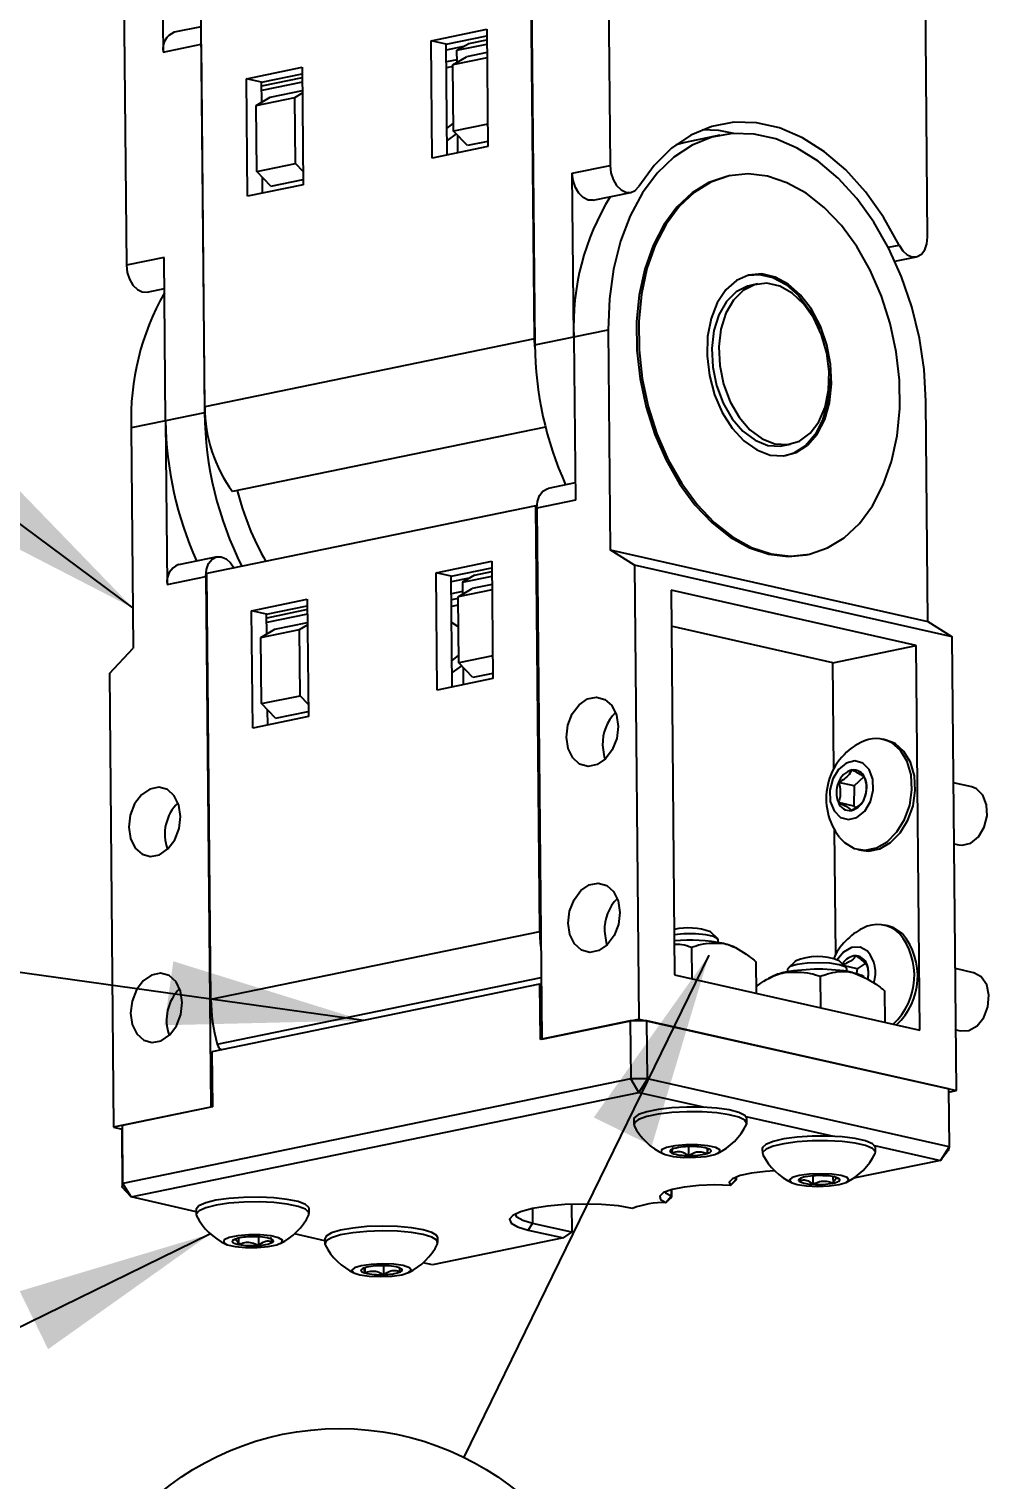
# Model space of a CAD drawing. Header units: millimetres. Extents: x 0 to 279, y 0 to 216.
# Drawn here: x 62.42 to 78.55, y 75.61 to 100 of the extents above; entities that cross this region are included whole.
import ezdxf

# ---------------------------------------------------------------- set-up
doc = ezdxf.new("R2010")
doc.units = ezdxf.units.MM
doc.layers.add('DIM', color=1, linetype='Continuous')
doc.styles.add('SLDTEXTSTYLE0', font='TXT', dxfattribs={"width": 0.75})
doc.dimstyles.new('SLDDIMSTYLE0', dxfattribs={"dimtxt": 0.18, "dimasz": 3.302, "dimexe": 0, "dimexo": 0.0625, "dimgap": 0, "dimtad": 0, "dimtih": 1, "dimtoh": 1, "dimdec": 0, "dimrnd": 1e-09, "dimzin": 0, "dimdsep": 46, "dimtxsty": 'Standard', "dimsah": 1, "dimcen": 0.09, "dimadec": 0, "dimazin": 0, "dimtfac": 3.302, "dimtdec": 0, "dimtofl": 0, "dimtmove": 0, "dimatfit": 3, "dimfxl": 1, "dimfrac": 2, "dimtolj": 1, "dimtzin": 0, "dimarcsym": 0})

# ---------------------------------------------------------------- blocks, each defined once
blk = doc.blocks.new('SW_NOTE_22')
at = {"layer": 'DIM', "color": 0}
blk.add_circle((-2.087, -4.273), 4.755, dxfattribs=at)
at = {"layer": 'DIM', "color": 0, "insert": (-2.122, -2.41), "char_height": 3.5, "attachment_point": 2, "style": 'SLDTEXTSTYLE0'}
blk.add_mtext('7', dxfattribs=at)

msp = doc.modelspace()

# ---------------------------------------------------------------- linework, layer by layer
at = {"color": 7, "linetype": 'Continuous', "lineweight": 25}
for p, q in [((72.126, 103.903), (72.185, 97.705)), ((77.523, 96.502), (77.465, 102.7)), ((63.996, 102.228), (64.055, 96.03)), ((64.645, 102.362), (64.671, 99.613)), ((70.916, 94.791), (70.849, 101.929)), ((65.373, 93.649), (65.306, 100.787)), ((70.862, 100.889), (70.921, 94.691)), ((65.313, 100.038), (64.861, 99.944)), ((69.178, 99.802), (70.114, 99.995)), ((70.114, 99.995), (70.132, 98.022)), ((64.671, 99.613), (65.312, 99.746)), ((65.312, 99.746), (65.315, 99.809)), ((65.312, 99.746), (65.371, 93.548)), ((69.196, 97.829), (69.178, 99.802)), ((69.432, 99.745), (69.178, 99.802)), ((69.432, 99.745), (70.115, 99.886)), ((69.612, 99.642), (69.813, 99.758)), ((69.612, 99.642), (70.116, 99.746)), ((69.813, 99.758), (70.115, 99.82)), ((69.449, 97.881), (69.432, 99.745)), ((69.724, 99.706), (69.433, 99.646)), ((69.541, 99.397), (69.775, 99.534)), ((70.118, 99.516), (69.541, 99.397)), ((69.614, 99.439), (69.612, 99.642)), ((70.117, 99.604), (69.775, 99.534)), ((66.075, 99.163), (67.011, 99.356)), ((67.011, 99.356), (67.029, 97.383)), ((69.613, 99.483), (69.435, 99.446)), ((69.541, 99.369), (69.436, 99.347)), ((69.551, 98.283), (69.541, 99.397)), ((66.093, 97.19), (66.075, 99.163)), ((66.329, 99.106), (66.075, 99.163)), ((66.329, 99.106), (67.012, 99.246)), ((67.012, 99.181), (66.329, 99.04)), ((66.332, 98.772), (66.329, 99.106)), ((67.013, 99.107), (66.33, 98.966)), ((66.237, 98.716), (66.472, 98.853)), ((66.237, 98.716), (66.886, 98.85)), ((66.472, 98.853), (67.014, 98.965)), ((66.886, 98.85), (67.015, 98.925)), ((66.896, 97.737), (66.886, 98.85)), ((66.248, 97.603), (66.237, 98.716)), ((69.445, 98.333), (69.55, 98.414)), ((70.129, 98.402), (69.551, 98.283)), ((69.789, 98.04), (69.551, 98.283)), ((69.598, 98.236), (69.447, 98.125)), ((69.628, 97.918), (69.625, 98.207)), ((70.132, 98.11), (69.789, 98.04)), ((74.028, 98.213), (73.449, 98.094)), ((70.132, 98.022), (69.196, 97.829)), ((66.248, 97.603), (66.896, 97.737)), ((66.486, 97.359), (66.248, 97.603)), ((67.027, 97.602), (66.896, 97.737)), ((71.551, 97.575), (72.185, 97.705)), ((71.577, 94.826), (71.551, 97.575)), ((67.029, 97.383), (66.093, 97.19)), ((66.346, 97.242), (66.344, 97.504)), ((66.486, 97.359), (67.029, 97.471)), ((74.206, 97.535), (74.169, 97.527)), ((71.902, 97.122), (72.536, 97.253)), ((64.689, 96.161), (64.055, 96.03)), ((64.715, 93.413), (64.689, 96.161)), ((76.975, 96.097), (77.334, 96.171)), ((64.406, 95.578), (64.694, 95.637)), ((74.665, 95.715), (74.547, 95.691)), ((71.576, 94.826), (72.155, 94.946)), ((72.155, 94.946), (72.19, 91.244)), ((70.916, 94.791), (65.373, 93.649)), ((70.921, 94.655), (70.916, 94.791)), ((70.921, 94.691), (71.577, 94.826)), ((71.576, 94.826), (71.602, 92.078)), ((77.529, 90.041), (77.494, 93.743)), ((64.715, 93.413), (64.136, 93.294)), ((65.371, 93.548), (64.715, 93.413)), ((64.715, 93.413), (64.741, 90.665)), ((64.136, 93.294), (64.171, 89.592)), ((71.101, 93.31), (65.839, 92.226)), ((75.102, 92.997), (75.22, 93.022)), ((71.599, 92.369), (71.143, 92.275)), ((70.935, 91.984), (65.407, 90.845)), ((70.935, 91.984), (70.955, 91.987)), ((71.003, 84.832), (70.935, 91.984)), ((71.602, 92.078), (70.953, 91.945)), ((70.953, 91.945), (71.038, 83.022)), ((72.599, 90.986), (72.19, 91.244)), ((72.19, 91.244), (77.529, 90.041)), ((65.58, 91.129), (64.931, 90.996)), ((69.262, 90.861), (70.198, 91.054)), ((70.198, 91.054), (70.217, 89.081)), ((72.599, 90.986), (72.671, 83.359)), ((77.937, 89.783), (72.599, 90.986)), ((75.48, 91.161), (75.517, 91.169)), ((64.741, 90.665), (65.39, 90.799)), ((65.39, 90.799), (65.474, 81.876)), ((65.475, 83.693), (65.407, 90.845)), ((69.281, 88.889), (69.262, 90.861)), ((69.516, 90.804), (69.262, 90.861)), ((69.516, 90.804), (70.199, 90.945)), ((69.534, 88.941), (69.516, 90.804)), ((69.815, 90.767), (69.517, 90.705)), ((69.904, 90.818), (69.703, 90.703)), ((69.703, 90.703), (70.201, 90.805)), ((69.904, 90.818), (70.2, 90.879)), ((69.704, 90.543), (69.519, 90.505)), ((69.632, 90.457), (69.866, 90.594)), ((70.203, 90.575), (69.632, 90.457)), ((69.703, 90.703), (69.705, 90.5)), ((70.202, 90.664), (69.866, 90.594)), ((77.332, 89.637), (73.21, 90.566)), ((73.21, 90.566), (73.271, 84.101)), ((66.159, 90.222), (67.095, 90.415)), ((66.413, 90.165), (67.096, 90.305)), ((67.097, 90.24), (66.414, 90.099)), ((67.095, 90.415), (67.114, 88.442)), ((69.632, 90.429), (69.52, 90.406)), ((69.633, 90.317), (69.521, 90.293)), ((69.642, 89.344), (69.632, 90.457)), ((66.178, 88.249), (66.159, 90.222)), ((66.413, 90.165), (66.159, 90.222)), ((66.416, 89.833), (66.413, 90.165)), ((67.098, 90.166), (66.414, 90.025)), ((66.55, 89.911), (67.099, 90.024)), ((69.524, 90.022), (69.636, 89.952)), ((77.529, 90.041), (77.937, 89.783)), ((66.315, 89.774), (66.55, 89.911)), ((66.315, 89.774), (66.963, 89.908)), ((66.325, 88.661), (66.315, 89.774)), ((66.963, 89.908), (67.099, 89.987)), ((66.974, 88.794), (66.963, 89.908)), ((75.932, 89.348), (73.215, 89.96)), ((78.009, 82.156), (77.937, 89.783)), ((63.769, 89.167), (64.171, 89.592)), ((75.932, 89.348), (77.332, 89.637)), ((77.393, 83.172), (77.332, 89.637)), ((69.687, 89.298), (69.531, 89.182)), ((70.213, 89.462), (69.642, 89.344)), ((69.88, 89.1), (69.642, 89.344)), ((69.716, 89.268), (69.719, 88.979)), ((75.948, 87.572), (75.932, 89.348)), ((63.769, 89.167), (63.841, 81.54)), ((70.217, 89.081), (69.281, 88.889)), ((70.216, 89.169), (69.88, 89.1)), ((66.325, 88.661), (66.974, 88.794)), ((67.112, 88.653), (66.974, 88.794)), ((66.564, 88.417), (66.325, 88.661)), ((66.431, 88.301), (66.428, 88.555)), ((66.564, 88.417), (67.113, 88.53)), ((67.114, 88.442), (66.178, 88.249)), ((76.826, 88.048), (76.77, 88.061)), ((76.976, 87.988), (76.826, 88.048)), ((76.286, 87.279), (76.026, 87.337)), ((76.449, 87.43), (76.286, 87.279)), ((78.268, 87.262), (77.961, 87.331)), ((76.286, 87.279), (76.283, 86.939)), ((76.283, 86.939), (76.023, 86.998)), ((76.283, 86.939), (76.32, 86.917)), ((75.978, 84.447), (75.958, 86.537)), ((76.353, 86.207), (76.408, 86.195)), ((77.97, 86.304), (78.048, 86.287)), ((76.856, 84.923), (76.8, 84.936)), ((65.475, 83.693), (71.003, 84.832)), ((73.992, 84.713), (73.874, 84.824)), ((74.005, 84.648), (74.005, 84.69)), ((73.557, 84.566), (73.562, 84.035)), ((74.293, 84.557), (74.245, 84.582)), ((74.638, 84.322), (74.643, 83.791)), ((75.167, 84.193), (75.167, 84.151)), ((75.295, 84.329), (75.179, 84.217)), ((76.155, 84.226), (76.036, 84.336)), ((76.341, 84.204), (76.126, 84.253)), ((76.167, 84.161), (76.167, 84.202)), ((76.341, 84.204), (76.33, 84.125)), ((76.476, 84.294), (76.341, 84.204)), ((78.297, 84.137), (77.99, 84.206)), ((71, 83.944), (65.494, 82.81)), ((65.581, 82.938), (71.028, 84.06)), ((71, 83.944), (71.009, 83.016)), ((71.029, 83.938), (71, 83.944)), ((73.271, 84.101), (77.393, 83.172)), ((74.928, 84.08), (74.851, 84.039)), ((75.719, 84.078), (75.724, 83.548)), ((76.455, 84.07), (76.408, 84.094)), ((76.801, 83.835), (76.806, 83.304)), ((72.523, 83.328), (71.009, 83.016)), ((71.038, 83.022), (72.671, 83.359)), ((72.523, 83.328), (72.533, 82.352)), ((72.806, 83.328), (72.523, 83.328)), ((72.671, 83.359), (78.009, 82.156)), ((72.815, 82.352), (72.806, 83.328)), ((77.874, 82.186), (72.806, 83.328)), ((78, 83.179), (78.078, 83.162)), ((65.494, 82.81), (65.503, 81.882)), ((72.533, 82.352), (63.998, 80.594)), ((72.67, 82.126), (72.533, 82.352)), ((72.815, 82.352), (72.533, 82.352)), ((72.815, 82.352), (72.67, 82.126)), ((77.884, 81.21), (72.815, 82.352)), ((64.135, 80.368), (72.67, 82.126)), ((72.67, 82.126), (73.776, 81.877)), ((77.874, 82.186), (77.884, 81.21)), ((77.875, 82.128), (78.009, 82.156)), ((65.474, 81.876), (63.841, 81.54)), ((65.503, 81.882), (63.988, 81.57)), ((74.469, 81.721), (75.939, 81.389)), ((63.841, 81.54), (63.976, 81.509)), ((63.988, 81.57), (63.976, 81.509)), ((63.976, 81.509), (63.985, 80.533)), ((63.998, 80.594), (63.988, 81.57)), ((72.583, 81.668), (72.584, 81.588)), ((74.484, 81.606), (74.483, 81.686)), ((73.502, 81.214), (73.503, 81.066)), ((76.631, 81.233), (77.738, 80.984)), ((73.818, 81.186), (73.819, 81.099)), ((74.745, 81.181), (74.746, 81.1)), ((77.738, 80.984), (76.279, 80.683)), ((76.646, 81.118), (76.645, 81.199)), ((77.884, 81.21), (77.738, 80.984)), ((77.871, 81.149), (77.738, 80.984)), ((77.884, 81.21), (77.871, 81.149)), ((63.985, 80.533), (63.998, 80.594)), ((64.135, 80.368), (63.985, 80.533)), ((64.135, 80.368), (63.998, 80.594)), ((73.223, 80.371), (73.222, 80.491)), ((74.21, 80.563), (74.306, 80.666)), ((74.21, 80.563), (74.306, 80.656)), ((74.306, 80.666), (74.287, 80.696)), ((74.309, 80.661), (74.308, 80.705)), ((75.385, 80.68), (75.362, 80.634)), ((75.593, 80.722), (75.594, 80.581)), ((75.932, 80.71), (75.933, 80.6)), ((65.227, 80.121), (64.135, 80.368)), ((71.537, 80.246), (71.542, 79.776)), ((73.124, 80.273), (73.211, 80.381)), ((73.124, 80.273), (73.221, 80.366)), ((65.227, 80.153), (65.228, 80.072)), ((67.128, 80.09), (67.127, 80.171)), ((67.39, 79.634), (66.881, 79.749)), ((70.81, 79.812), (70.883, 79.925)), ((70.81, 79.812), (71.401, 79.679)), ((71.542, 79.776), (70.883, 79.925)), ((71.401, 79.679), (71.542, 79.776)), ((65.939, 79.676), (65.94, 79.569)), ((66.274, 79.697), (66.276, 79.554)), ((67.39, 79.666), (67.39, 79.585)), ((71.401, 79.679), (69.203, 79.226)), ((69.29, 79.603), (69.29, 79.683)), ((69.203, 79.226), (69.044, 79.262)), ((68.062, 79.178), (68.063, 79.092)), ((68.377, 79.212), (68.378, 79.064)), ((68.66, 79.109), (68.647, 79.175))]:
    msp.add_line(p, q, dxfattribs=at)
at = {"color": 8, "linetype": 'Continuous', "lineweight": 25}
for p, q in [((76.863, 96.331), (77.043, 96.368)), ((73.21, 80.488), (73.211, 80.381)), ((74.306, 80.704), (74.306, 80.666)), ((70.88, 80.175), (70.883, 79.925))]:
    msp.add_line(p, q, dxfattribs=at)
at = {"color": 7, "linetype": 'Continuous', "lineweight": 25, "flags": 128}
for points in [[(77.043, 96.368), (76.779, 96.839), (76.478, 97.263), (76.147, 97.631), (75.792, 97.936), (75.418, 98.172), (75.035, 98.336), (74.649, 98.423), (74.267, 98.432), (73.897, 98.363), (73.545, 98.217), (73.22, 97.997), (72.926, 97.708), (72.669, 97.354)], [(74.265, 98.245), (74.015, 98.292), (73.736, 98.307)], [(77.494, 93.743), (77.464, 94.274), (77.385, 94.806), (77.258, 95.329), (77.086, 95.835), (76.872, 96.312), (76.62, 96.753), (76.334, 97.149), (76.02, 97.493), (75.684, 97.778), (75.332, 97.999), (74.97, 98.152), (74.606, 98.234), (74.246, 98.243), (73.896, 98.18), (73.564, 98.046), (73.256, 97.843), (72.976, 97.574), (72.731, 97.245), (72.525, 96.862), (72.362, 96.433), (72.245, 95.964), (72.175, 95.465), (72.155, 94.946)], [(73.448, 98.094), (73.317, 98.061), (73.29, 98.053)], [(71.902, 97.122), (71.9, 97.122), (71.818, 97.125), (71.736, 97.165), (71.662, 97.238), (71.603, 97.337), (71.565, 97.453), (71.551, 97.575)], [(72.185, 97.705), (72.199, 97.584), (72.237, 97.468), (72.296, 97.368), (72.37, 97.295), (72.452, 97.255), (72.534, 97.252), (72.609, 97.286), (72.669, 97.354)], [(74.891, 91.178), (75.218, 91.139), (75.537, 91.173), (75.841, 91.277), (76.123, 91.45), (76.377, 91.688), (76.597, 91.986), (76.778, 92.336), (76.917, 92.731), (77.009, 93.163), (77.054, 93.621), (77.049, 94.095), (76.996, 94.576), (76.895, 95.051), (76.749, 95.51), (76.56, 95.944), (76.333, 96.342), (76.074, 96.695), (75.787, 96.997), (75.48, 97.239), (75.159, 97.416), (74.832, 97.526), (74.505, 97.564), (74.185, 97.531), (73.882, 97.426), (73.6, 97.253), (73.346, 97.015), (73.126, 96.718), (72.944, 96.367), (72.806, 95.972), (72.714, 95.541), (72.669, 95.082), (72.674, 94.608), (72.727, 94.128), (72.828, 93.653), (72.974, 93.193), (73.163, 92.76), (73.39, 92.362), (73.649, 92.008), (73.936, 91.707), (74.243, 91.465), (74.564, 91.287), (74.891, 91.178)], [(74.169, 97.527), (74.149, 97.523), (73.845, 97.419), (73.563, 97.245), (73.309, 97.007), (73.089, 96.71), (72.908, 96.36), (72.769, 95.964), (72.677, 95.533), (72.632, 95.075), (72.637, 94.601), (72.69, 94.12), (72.791, 93.645), (72.938, 93.186), (73.126, 92.752), (73.353, 92.354), (73.612, 92.001), (73.899, 91.699), (74.206, 91.457), (74.527, 91.279), (74.855, 91.17)], [(77.043, 96.368), (77.105, 96.273), (77.181, 96.205), (77.264, 96.171), (77.345, 96.174), (77.418, 96.214), (77.475, 96.287), (77.512, 96.386), (77.523, 96.502)], [(64.055, 96.03), (64.069, 95.909), (64.107, 95.793), (64.166, 95.694), (64.24, 95.621), (64.322, 95.581), (64.404, 95.577), (64.406, 95.578)], [(74.876, 92.838), (75.101, 92.823), (75.314, 92.879), (75.507, 93.004), (75.669, 93.192), (75.794, 93.434), (75.875, 93.719), (75.908, 94.034), (75.893, 94.364), (75.829, 94.693), (75.72, 95.006), (75.571, 95.288), (75.389, 95.527), (75.182, 95.711), (74.961, 95.831), (74.734, 95.882), (74.513, 95.862), (74.309, 95.77), (74.131, 95.613), (73.987, 95.397), (73.883, 95.131), (73.826, 94.83), (73.816, 94.505), (73.856, 94.174), (73.943, 93.851), (74.072, 93.552), (74.239, 93.29), (74.435, 93.077), (74.65, 92.924), (74.876, 92.838)], [(74.512, 95.862), (74.697, 95.875), (74.924, 95.823), (75.146, 95.703), (75.352, 95.52), (75.535, 95.281), (75.684, 94.998), (75.701, 94.956)], [(74.547, 95.691), (74.495, 95.678), (74.303, 95.581), (74.14, 95.418), (74.014, 95.197), (73.931, 94.93), (73.896, 94.631), (73.912, 94.317), (73.976, 94.005), (74.087, 93.71), (74.237, 93.45), (74.419, 93.238), (74.623, 93.086), (74.837, 93.001)], [(74.955, 93.026), (75.169, 93.014), (75.371, 93.074), (75.55, 93.205), (75.695, 93.399), (75.801, 93.644), (75.86, 93.929), (75.869, 94.237), (75.829, 94.553), (75.741, 94.859), (75.61, 95.138), (75.443, 95.375), (75.248, 95.559), (75.038, 95.678), (74.822, 95.727), (74.613, 95.702), (74.421, 95.605), (74.258, 95.442), (74.132, 95.221), (74.049, 94.954), (74.014, 94.656), (74.03, 94.341), (74.094, 94.029), (74.205, 93.735), (74.355, 93.474), (74.537, 93.262), (74.741, 93.11), (74.955, 93.026)], [(75.872, 94.128), (75.871, 94.027), (75.838, 93.712), (75.757, 93.427), (75.632, 93.184), (75.47, 92.996), (75.277, 92.871), (75.137, 92.826)], [(74.837, 93.001), (75.051, 92.989), (75.102, 92.997)], [(70.953, 91.945), (70.965, 92.06), (71.001, 92.16), (71.058, 92.233), (71.131, 92.273), (71.143, 92.275)], [(65.39, 90.799), (65.402, 90.914), (65.438, 91.014), (65.495, 91.087), (65.568, 91.127), (65.65, 91.13), (65.732, 91.096), (65.808, 91.028), (65.866, 90.94)], [(74.855, 91.17), (75.182, 91.132), (75.48, 91.161)], [(69.53, 89.387), (69.609, 89.448), (69.641, 89.474)], [(72.322, 88.277), (72.297, 88.075), (72.223, 87.886), (72.109, 87.733), (71.968, 87.636), (71.817, 87.605), (71.674, 87.644), (71.557, 87.749), (71.48, 87.906), (71.452, 88.098), (71.476, 88.301), (71.55, 88.489), (71.665, 88.642), (71.806, 88.739), (71.957, 88.771), (72.1, 88.731), (72.216, 88.627), (72.294, 88.469), (72.322, 88.277)], [(72.06, 87.961), (72.088, 87.769), (72.103, 87.727)], [(76.042, 86.413), (76.125, 86.325), (76.288, 86.227), (76.473, 86.195), (76.663, 86.234), (76.846, 86.339), (77.008, 86.503), (77.137, 86.714), (77.223, 86.956), (77.26, 87.212), (77.246, 87.461), (77.18, 87.687), (77.069, 87.871), (76.92, 88.001), (76.92, 88.001)], [(76.408, 86.195), (76.528, 86.183), (76.719, 86.221), (76.902, 86.326), (77.064, 86.491), (77.193, 86.702), (77.279, 86.944), (77.316, 87.199), (77.301, 87.449), (77.236, 87.674), (77.125, 87.858), (76.976, 87.988)], [(76.434, 87.661), (76.299, 87.7), (76.155, 87.662), (76.025, 87.556), (75.929, 87.396), (75.881, 87.207), (75.888, 87.018), (75.95, 86.857), (76.057, 86.749), (76.192, 86.711), (76.336, 86.748), (76.466, 86.855), (76.562, 87.015), (76.61, 87.204), (76.603, 87.393), (76.541, 87.554), (76.434, 87.661)], [(64.096, 86.583), (64.124, 86.391), (64.201, 86.233), (64.318, 86.128), (64.461, 86.089), (64.612, 86.12), (64.753, 86.218), (64.868, 86.371), (64.942, 86.559), (64.966, 86.762), (64.938, 86.954), (64.861, 87.111), (64.744, 87.216), (64.601, 87.255), (64.45, 87.224), (64.309, 87.126), (64.194, 86.974), (64.121, 86.785), (64.096, 86.583)], [(78.048, 86.287), (78.105, 86.28), (78.249, 86.317), (78.378, 86.424), (78.475, 86.584), (78.523, 86.773), (78.515, 86.962), (78.453, 87.123), (78.347, 87.23), (78.268, 87.262)], [(72.351, 85.152), (72.327, 84.95), (72.253, 84.761), (72.138, 84.608), (71.997, 84.511), (71.846, 84.479), (71.704, 84.519), (71.587, 84.623), (71.51, 84.781), (71.481, 84.973), (71.506, 85.175), (71.58, 85.364), (71.694, 85.517), (71.835, 85.614), (71.986, 85.645), (72.129, 85.606), (72.246, 85.501), (72.323, 85.344), (72.351, 85.152)], [(77.1, 84.79), (76.94, 84.896), (76.856, 84.923)], [(72.09, 84.836), (72.118, 84.644), (72.132, 84.602)], [(74.005, 84.69), (73.998, 84.707), (73.93, 84.745), (73.797, 84.775), (73.619, 84.791), (73.424, 84.79), (73.264, 84.777)], [(74.096, 84.631), (74.19, 84.605), (74.245, 84.582)], [(76.514, 84.498), (76.388, 84.567), (76.245, 84.562), (76.107, 84.484), (76.001, 84.356)], [(76.167, 84.202), (76.138, 84.238), (76.038, 84.273), (75.882, 84.297), (75.692, 84.305), (75.499, 84.297), (75.332, 84.274), (75.215, 84.24), (75.168, 84.199), (75.167, 84.193)], [(76.258, 84.143), (76.352, 84.117), (76.408, 84.094)], [(64.126, 83.458), (64.154, 83.266), (64.231, 83.108), (64.348, 83.003), (64.49, 82.964), (64.641, 82.995), (64.783, 83.093), (64.897, 83.245), (64.971, 83.434), (64.995, 83.637), (64.967, 83.828), (64.89, 83.986), (64.773, 84.091), (64.631, 84.13), (64.48, 84.099), (64.338, 84.001), (64.224, 83.849), (64.15, 83.66), (64.126, 83.458)], [(78.078, 83.162), (78.217, 83.167), (78.355, 83.246), (78.468, 83.385), (78.538, 83.565), (78.555, 83.758), (78.516, 83.934), (78.426, 84.067), (78.301, 84.136), (78.297, 84.137)], [(74.483, 81.686), (74.45, 81.739), (74.349, 81.789), (74.188, 81.831), (73.978, 81.862), (73.735, 81.878), (73.477, 81.88), (73.223, 81.867), (72.992, 81.84), (72.802, 81.801), (72.665, 81.752), (72.593, 81.698), (72.583, 81.668)], [(74.478, 81.584), (74.484, 81.603), (74.451, 81.658), (74.35, 81.708), (74.188, 81.75), (73.978, 81.781), (73.735, 81.798), (73.477, 81.8), (73.224, 81.787), (72.993, 81.76), (72.802, 81.72), (72.666, 81.672), (72.594, 81.618), (72.589, 81.566)], [(73.246, 81.05), (73.424, 81.034), (73.619, 81.035), (73.801, 81.051), (73.944, 81.081), (74.025, 81.12), (74.032, 81.162), (73.963, 81.2), (73.83, 81.23), (73.653, 81.246), (73.458, 81.245), (73.275, 81.229), (73.132, 81.199), (73.051, 81.16), (73.045, 81.118), (73.113, 81.08), (73.246, 81.05)], [(76.645, 81.199), (76.644, 81.209), (76.596, 81.263), (76.481, 81.312), (76.307, 81.351), (76.088, 81.379), (75.841, 81.393), (75.582, 81.391), (75.332, 81.375), (75.108, 81.345), (74.929, 81.303), (74.806, 81.253), (74.749, 81.199), (74.745, 81.181)], [(76.641, 81.096), (76.645, 81.128), (76.597, 81.182), (76.481, 81.231), (76.308, 81.271), (76.089, 81.299), (75.841, 81.312), (75.583, 81.311), (75.332, 81.295), (75.109, 81.264), (74.929, 81.223), (74.807, 81.173), (74.75, 81.118), (74.752, 81.078)], [(73.257, 81.181), (73.233, 81.172), (73.214, 81.163), (73.201, 81.154), (73.193, 81.144), (73.192, 81.135), (73.196, 81.125), (73.206, 81.116), (73.222, 81.107)], [(73.819, 81.099), (73.843, 81.108), (73.862, 81.117), (73.875, 81.126), (73.883, 81.136), (73.884, 81.145), (73.88, 81.155), (73.87, 81.164), (73.854, 81.173)], [(74.952, 80.807), (74.799, 80.797), (74.564, 80.768), (74.374, 80.727), (74.245, 80.676), (74.189, 80.619), (74.21, 80.563)], [(75.329, 80.577), (75.486, 80.554), (75.675, 80.545), (75.868, 80.553), (76.036, 80.576), (76.152, 80.611), (76.2, 80.652), (76.172, 80.693), (76.072, 80.728), (75.915, 80.752), (75.726, 80.76), (75.533, 80.752), (75.365, 80.729), (75.249, 80.695), (75.201, 80.654), (75.229, 80.612), (75.329, 80.577)], [(74.21, 80.563), (73.943, 80.57), (73.675, 80.559), (73.429, 80.533), (73.227, 80.492), (73.086, 80.441), (73.02, 80.384), (73.033, 80.326), (73.124, 80.273)], [(74.306, 80.656), (74.309, 80.66), (74.306, 80.666)], [(75.468, 80.706), (75.437, 80.699), (75.41, 80.691), (75.388, 80.682), (75.371, 80.673), (75.36, 80.663), (75.355, 80.653), (75.355, 80.644), (75.362, 80.634)], [(75.933, 80.6), (75.964, 80.607), (75.991, 80.615), (76.013, 80.624), (76.03, 80.633), (76.041, 80.642), (76.046, 80.652), (76.046, 80.662), (76.039, 80.671)], [(67.127, 80.171), (67.123, 80.189), (67.065, 80.243), (66.94, 80.29), (66.759, 80.328), (66.535, 80.354), (66.285, 80.366), (66.026, 80.362), (65.779, 80.343), (65.561, 80.312), (65.389, 80.269), (65.275, 80.218), (65.228, 80.162), (65.227, 80.153)], [(67.123, 80.068), (67.124, 80.108), (67.065, 80.162), (66.941, 80.21), (66.76, 80.248), (66.536, 80.274), (66.285, 80.285), (66.027, 80.281), (65.779, 80.263), (65.562, 80.231), (65.389, 80.188), (65.276, 80.137), (65.229, 80.082), (65.234, 80.05)], [(72.565, 80.176), (72.325, 80.217), (72.042, 80.242), (71.735, 80.25), (71.425, 80.241), (71.134, 80.215), (70.88, 80.174), (70.681, 80.121), (70.55, 80.059), (70.497, 79.993), (70.525, 79.927), (70.631, 79.865), (70.81, 79.812)], [(73.211, 80.381), (73.13, 80.429), (73.115, 80.455)], [(73.221, 80.366), (73.223, 80.371), (73.22, 80.376), (73.211, 80.381)], [(70.883, 79.925), (70.719, 79.973), (70.621, 80.03), (70.595, 80.086)], [(69.29, 79.683), (69.273, 79.721), (69.19, 79.773), (69.044, 79.818), (68.846, 79.852), (68.611, 79.873), (68.355, 79.879), (68.098, 79.87), (67.859, 79.846), (67.656, 79.81), (67.503, 79.764), (67.413, 79.711), (67.39, 79.666)], [(69.285, 79.581), (69.287, 79.585), (69.274, 79.641), (69.191, 79.693), (69.045, 79.737), (68.847, 79.771), (68.612, 79.792), (68.356, 79.798), (68.099, 79.789), (67.86, 79.766), (67.657, 79.73), (67.504, 79.683), (67.414, 79.63), (67.392, 79.575), (67.396, 79.563)], [(66.058, 79.519), (66.253, 79.519), (66.437, 79.535), (66.582, 79.564), (66.667, 79.602), (66.677, 79.644), (66.612, 79.683), (66.482, 79.713), (66.306, 79.73), (66.111, 79.73), (65.927, 79.715), (65.782, 79.685), (65.698, 79.647), (65.687, 79.605), (65.752, 79.566), (65.883, 79.536), (66.058, 79.519)], [(65.847, 79.64), (65.838, 79.63), (65.836, 79.621), (65.839, 79.611), (65.849, 79.602), (65.864, 79.593), (65.884, 79.584), (65.91, 79.576), (65.94, 79.569)], [(66.518, 79.609), (66.526, 79.619), (66.529, 79.629), (66.525, 79.638), (66.516, 79.648), (66.501, 79.657), (66.48, 79.665), (66.455, 79.673), (66.424, 79.68)], [(68.138, 79.038), (68.328, 79.03), (68.52, 79.038), (68.686, 79.062), (68.8, 79.097), (68.844, 79.138), (68.813, 79.179), (68.71, 79.214), (68.551, 79.237), (68.361, 79.245), (68.169, 79.236), (68.003, 79.213), (67.889, 79.178), (67.845, 79.136), (67.877, 79.095), (67.979, 79.061), (68.138, 79.038)], [(68.029, 79.165), (68.013, 79.156), (68.003, 79.146), (67.998, 79.137), (68, 79.127), (68.007, 79.117), (68.02, 79.108), (68.039, 79.1), (68.063, 79.092)], [(68.66, 79.109), (68.676, 79.119), (68.686, 79.128), (68.691, 79.138), (68.689, 79.148), (68.682, 79.157), (68.669, 79.166), (68.65, 79.175), (68.626, 79.183)]]:
    msp.add_lwpolyline(points, dxfattribs=at)
at = {"color": 7, "linetype": 'Continuous', "lineweight": 25}
for centre, radius, start, end in [((64.968, 99.663), 0.301, 110.8782, 189.492), ((75.696, 95.013), 4.124, 148.2896, 182.5975), ((68.436, 93.441), 4.303, 150.4189, 181.9677), ((76.805, 94.753), 5.885, 180.5986, 204.2432), ((67.807, 93.657), 2.434, 180.1956, 216.0211), ((70.605, 93.476), 5.89, 180.6098, 204.232), ((71.199, 93.599), 5.829, 180.4964, 206.8387), ((70.6, 93.442), 4.834, 194.3777, 209.6711), ((65.038, 90.715), 0.301, 110.8782, 189.492), ((72.805, 87.983), 0.745, 134.8722, 181.6871), ((76.653, 87.545), 0.528, 59.7124, 118.5065), ((76.875, 87.064), 1.057, 116.6224, 217.9788), ((76.427, 87.163), 0.437, 156.538, 202.2959), ((76.331, 87.234), 0.322, 104.7346, 161.2333), ((76.277, 87.342), 0.204, 20.2233, 97.7564), ((76.064, 87.247), 0.437, 336.538, 22.2959), ((76.16, 87.177), 0.322, 284.7346, 341.2333), ((65.441, 86.467), 0.74, 134.4127, 200.1885), ((76.214, 87.068), 0.204, 200.2233, 277.7564), ((72.834, 84.858), 0.745, 134.8722, 181.6871), ((73.504, 83.841), 1.05, 69.3508, 103.2057), ((76.905, 83.938), 1.057, 116.6224, 155.6837), ((76.682, 84.419), 0.528, 46.6401, 118.4026), ((73.932, 84.862), 2.929, 180.5787, 186.8472), ((73.535, 81.639), 3.044, 79.3734, 95.0737), ((76.185, 84.091), 1.116, 312.8381, 39.6156), ((76.241, 84.079), 1.116, 312.8381, 39.6156), ((75.674, 83.452), 0.956, 67.7304, 113.3514), ((76.33, 84.151), 0.272, 91.9045, 150.77), ((76.293, 84.197), 0.227, 10.7391, 82.8246), ((76.088, 84.138), 0.558, 342.0761, 40.1518), ((75.241, 83.441), 0.712, 99.145, 116.0541), ((75.692, 81.091), 3.105, 79.4949, 100.4689), ((76.086, 84.126), 0.444, 345.7029, 14.8268), ((65.47, 83.342), 0.74, 134.4127, 200.1885), ((68.469, 83.728), 2.994, 180.6512, 195.2809), ((65.74, 82.981), 0.165, 194.8387, 237.6872), ((73.529, 82.05), 1.057, 207.2494, 244.9877), ((73.529, 82.05), 1.057, 296.0942, 333.8324), ((73.533, 80.076), 1.139, 88.0295, 104.0559), ((73.599, 80.41), 0.805, 71.5539, 91.8782), ((73.477, 81.87), 0.805, 251.5539, 271.8782), ((73.543, 82.204), 1.139, 268.0295, 284.0559), ((75.692, 81.563), 1.057, 207.2494, 244.9877), ((75.692, 81.563), 1.057, 296.0942, 333.8324), ((75.714, 79.329), 1.398, 86.1804, 100.1155), ((75.823, 80.262), 0.463, 62.2044, 92.0049), ((75.578, 81.044), 0.463, 242.2044, 272.0049), ((75.687, 81.976), 1.398, 266.1804, 280.1155), ((73.075, 78.888), 1.385, 87.9519, 111.5921), ((66.174, 80.534), 1.057, 207.2494, 244.9877), ((66.174, 80.534), 1.057, 296.0942, 333.8324), ((66.082, 79.168), 0.528, 89.2944, 116.5007), ((66.17, 80.907), 1.357, 260.2627, 274.4848), ((66.195, 78.343), 1.357, 80.2627, 94.4848), ((66.282, 80.082), 0.528, 269.2944, 296.5007), ((68.336, 80.047), 1.057, 207.2494, 244.9877), ((68.336, 80.047), 1.057, 296.0942, 333.8324), ((68.299, 78.395), 0.817, 89.1787, 109.3067), ((68.319, 80.191), 1.129, 256.8773, 273.0024), ((68.37, 78.084), 1.129, 76.8773, 93.0024), ((68.39, 79.88), 0.817, 269.1787, 289.3067)]:
    msp.add_arc(centre, radius, start, end, dxfattribs=at)
for points, knots in [([(76.026, 87.337), (76.04, 87.286), (76.062, 87.197), (76.051, 87.078), (76.031, 87.022), (76.023, 86.998)], [0, 0, 0, 0, 0.439117, 0.751367, 1, 1, 1, 1]), ([(76.249, 87.545), (76.231, 87.512), (76.2, 87.456), (76.11, 87.384), (76.052, 87.352), (76.026, 87.337)], [0, 0, 0, 0, 0.439117, 0.751367, 1, 1, 1, 1]), ([(76.468, 87.413), (76.463, 87.418), (76.446, 87.435), (76.398, 87.469), (76.32, 87.511), (76.268, 87.536), (76.249, 87.545)], [0, 0, 0, 0, 0.1560255, 0.4937074, 0.8190578, 1, 1, 1, 1]), ([(76.465, 87.074), (76.479, 87.119), (76.504, 87.197), (76.495, 87.32), (76.476, 87.385), (76.468, 87.413)], [0, 0, 0, 0, 0.439117, 0.751367, 1, 1, 1, 1]), ([(76.242, 86.866), (76.288, 86.892), (76.366, 86.938), (76.435, 87.014), (76.456, 87.055), (76.465, 87.074)], [0, 0, 0, 0, 0.4391165, 0.7513669, 1, 1, 1, 1]), ([(76.023, 86.998), (76.041, 86.989), (76.094, 86.964), (76.172, 86.922), (76.22, 86.888), (76.237, 86.871), (76.242, 86.866)], [0, 0, 0, 0, 0.180942, 0.506293, 0.843975, 1, 1, 1, 1]), ([(73.557, 84.566), (73.607, 84.584), (73.779, 84.646), (73.964, 84.637), (74.096, 84.631)], [0, 0, 0, 0, 0.290102, 1, 1, 1, 1]), ([(74.096, 84.631), (74.115, 84.626), (74.258, 84.59), (74.442, 84.477), (74.598, 84.354), (74.638, 84.322)], [0, 0, 0, 0, 0.10512, 0.766284, 1, 1, 1, 1]), ([(73.266, 84.619), (73.308, 84.619), (73.409, 84.62), (73.502, 84.586), (73.557, 84.566)], [0, 0, 0, 0, 0.418555, 1, 1, 1, 1]), ([(76.321, 84.422), (76.301, 84.396), (76.265, 84.352), (76.169, 84.298), (76.108, 84.274), (76.081, 84.263)], [0, 0, 0, 0, 0.439117, 0.751367, 1, 1, 1, 1]), ([(76.516, 84.24), (76.511, 84.247), (76.498, 84.272), (76.457, 84.321), (76.387, 84.378), (76.338, 84.411), (76.321, 84.422)], [0, 0, 0, 0, 0.156025, 0.493707, 0.819058, 1, 1, 1, 1]), ([(74.642, 83.909), (74.652, 83.916), (74.787, 84.013), (74.951, 84.103), (75.107, 84.139), (75.128, 84.144)], [0, 0, 0, 0, 0.065317, 0.8717788, 1, 1, 1, 1]), ([(75.128, 84.144), (75.272, 84.15), (75.475, 84.159), (75.665, 84.096), (75.719, 84.078)], [0, 0, 0, 0, 0.709898, 1, 1, 1, 1]), ([(75.719, 84.078), (75.76, 84.092), (75.914, 84.146), (76.096, 84.175), (76.239, 84.147), (76.258, 84.143)], [0, 0, 0, 0, 0.233716, 0.89488, 1, 1, 1, 1]), ([(76.258, 84.143), (76.39, 84.09), (76.577, 84.015), (76.75, 83.875), (76.801, 83.835)], [0, 0, 0, 0, 0.709898, 1, 1, 1, 1]), ([(76.513, 84.018), (76.515, 84.025), (76.531, 84.066), (76.53, 84.147), (76.52, 84.211), (76.516, 84.24)], [0, 0, 0, 0, 0.10798, 0.604578, 1, 1, 1, 1]), ([(73.243, 81.192), (73.242, 81.192), (73.238, 81.196), (73.231, 81.163), (73.225, 81.124), (73.222, 81.107)], [0, 0, 0, 0, 0.067687, 0.586717, 1, 1, 1, 1]), ([(73.222, 81.107), (73.236, 81.112), (73.279, 81.131), (73.359, 81.14), (73.442, 81.109), (73.487, 81.077), (73.503, 81.066)], [0, 0, 0, 0, 0.156025, 0.493707, 0.819058, 1, 1, 1, 1]), ([(73.503, 81.066), (73.548, 81.09), (73.625, 81.133), (73.738, 81.13), (73.794, 81.108), (73.819, 81.099)], [0, 0, 0, 0, 0.439117, 0.751367, 1, 1, 1, 1]), ([(73.819, 81.099), (73.824, 81.134), (73.829, 81.173), (73.835, 81.178), (73.836, 81.179)], [0, 0, 0, 0, 0.8741094, 1, 1, 1, 1]), ([(75.362, 80.634), (75.373, 80.639), (75.409, 80.656), (75.475, 80.661), (75.543, 80.626), (75.581, 80.593), (75.594, 80.581)], [0, 0, 0, 0, 0.1560255, 0.4937074, 0.8190578, 1, 1, 1, 1]), ([(75.594, 80.581), (75.642, 80.604), (75.725, 80.643), (75.846, 80.634), (75.906, 80.61), (75.933, 80.6)], [0, 0, 0, 0, 0.439117, 0.751367, 1, 1, 1, 1]), ([(75.933, 80.6), (75.948, 80.63), (75.973, 80.682), (76.012, 80.692), (76.031, 80.678), (76.039, 80.671)], [0, 0, 0, 0, 0.4391165, 0.7513669, 1, 1, 1, 1]), ([(65.847, 79.64), (65.86, 79.65), (65.882, 79.667), (65.916, 79.627), (65.933, 79.587), (65.94, 79.569)], [0, 0, 0, 0, 0.4391165, 0.7513669, 1, 1, 1, 1]), ([(65.94, 79.569), (65.957, 79.576), (66.008, 79.598), (66.104, 79.615), (66.203, 79.591), (66.257, 79.564), (66.276, 79.554)], [0, 0, 0, 0, 0.156025, 0.493707, 0.819058, 1, 1, 1, 1]), ([(66.276, 79.554), (66.31, 79.582), (66.369, 79.63), (66.456, 79.634), (66.499, 79.617), (66.518, 79.609)], [0, 0, 0, 0, 0.4391165, 0.7513669, 1, 1, 1, 1]), ([(66.518, 79.609), (66.504, 79.644), (66.49, 79.68), (66.475, 79.685), (66.475, 79.685)], [0, 0, 0, 0, 0.958928, 1, 1, 1, 1]), ([(68.036, 79.171), (68.039, 79.175), (68.044, 79.185), (68.054, 79.149), (68.06, 79.109), (68.063, 79.092)], [0, 0, 0, 0, 0.284111, 0.682655, 1, 1, 1, 1]), ([(68.063, 79.092), (68.078, 79.098), (68.127, 79.118), (68.217, 79.131), (68.31, 79.104), (68.36, 79.074), (68.378, 79.064)], [0, 0, 0, 0, 0.1560255, 0.4937074, 0.8190578, 1, 1, 1, 1]), ([(68.378, 79.064), (68.419, 79.09), (68.487, 79.136), (68.588, 79.137), (68.638, 79.118), (68.66, 79.109)], [0, 0, 0, 0, 0.439117, 0.751367, 1, 1, 1, 1])]:
    msp.add_open_spline(points, degree=3, knots=knots, dxfattribs=at)

# ---------------------------------------------------------------- block references
at = {"layer": 'DIM'}
msp.add_blockref('SW_NOTE_22', (69.727, 75.994), dxfattribs=at)

# ---------------------------------------------------------------- leaders
for points in [[(64.165, 90.268), (55.686, 96.571)], [(68.039, 83.334), (52.256, 85.547)], [(73.848, 84.434), (69.727, 75.994)], [(65.467, 79.748), (59.296, 76.73)]]:
    msp.add_leader(points, dimstyle='SLDDIMSTYLE0', dxfattribs=at)

doc.saveas('drawing.dxf')
